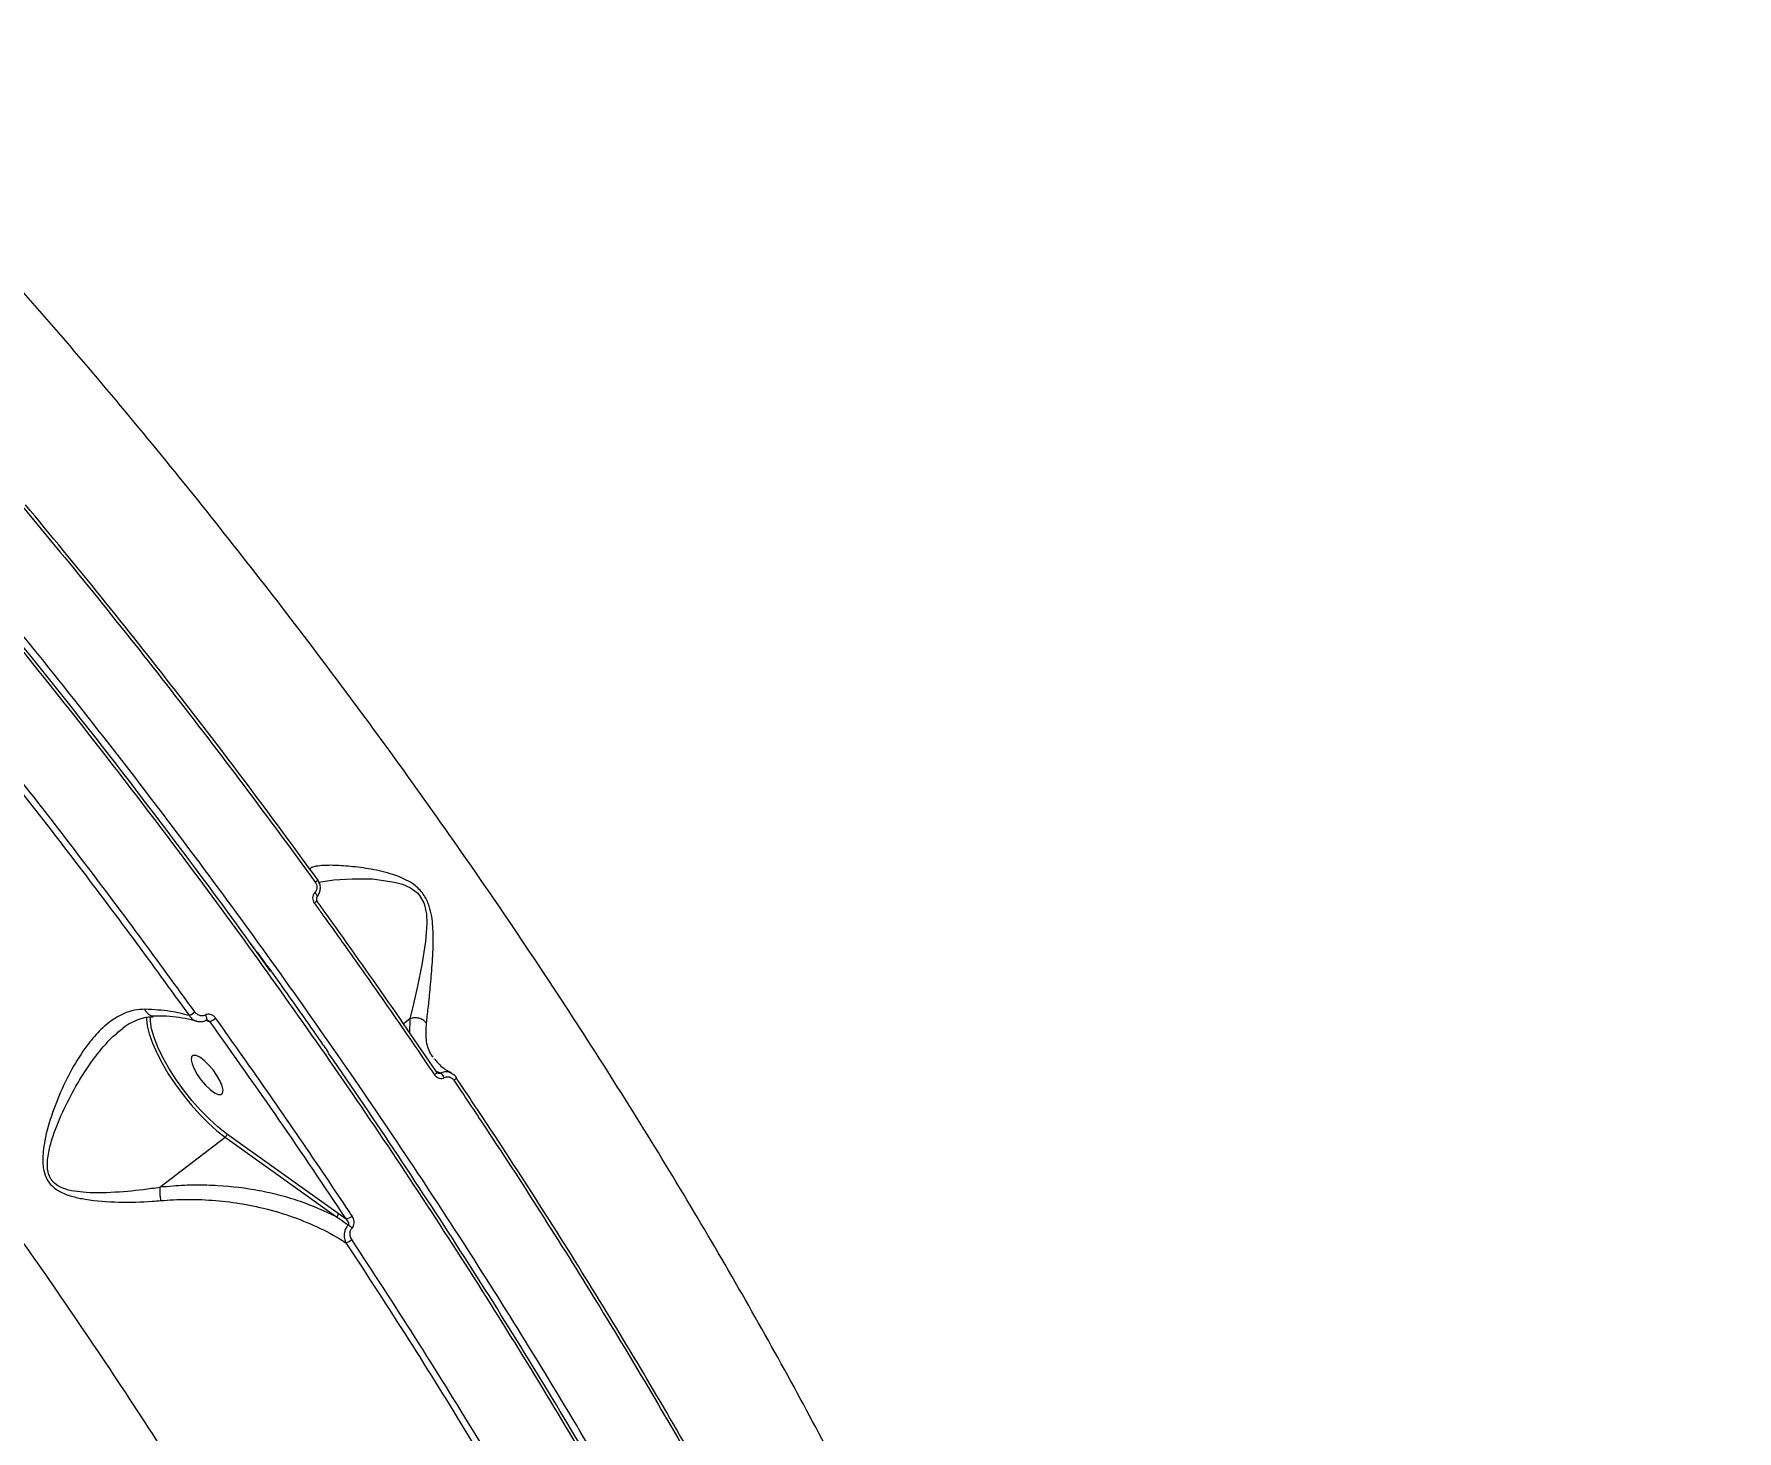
# Model space of a CAD drawing. Header units: millimetres. Extents: x -4335 to 4318, y -3792 to 3101.
# Drawn here: x 2109.9 to 2427.1, y -63.9 to 196.3 of the extents above; entities that cross this region are included whole.
import ezdxf

# ---------------------------------------------------------------- set-up
doc = ezdxf.new("R2010")
doc.units = ezdxf.units.MM
for name, color, linetype in [('DIKOM_ЗОНА', 80, 'Continuous'), ('DIKOM_ОБЪЕКТ', 7, 'Continuous'), ('DIKOM_РАЗМЕР_ОБЪЕКТА', 7, 'Continuous')]:
    doc.layers.add(name, color=color, linetype=linetype)
doc.styles.add('style1', font='arial.ttf', dxfattribs={"width": 0.8})
doc.dimstyles.new('1-50', dxfattribs={"dimtxt": 300, "dimasz": 200, "dimexe": 100, "dimexo": 0, "dimgap": 100, "dimtad": 1, "dimtxsty": 'style1', "dimcen": 200, "dimclrd": 7, "dimclre": 7, "dimclrt": 7, "dimadec": 1, "dimazin": 2, "dimtfac": 1, "dimtmove": 0, "dimatfit": 2, "dimfxl": 0, "dimlwd": 25, "dimlwe": 18, "dimarcsym": 0})

# ---------------------------------------------------------------- blocks, each defined once
blk = doc.blocks.new('*D2')
at = {"layer": 'Defpoints', "color": 0, "transparency": 16777216}
for p in [(2711.72, 601.17), (-2007.01, 181.47), (-2007.01, -2298.93)]:
    blk.add_point(p, dxfattribs=at)
at = {"layer": 'DIKOM_РАЗМЕР_ОБЪЕКТА', "color": 7, "lineweight": 18, "transparency": 16777216}
for p, q in [((2711.72, 601.17), (2711.72, -2398.93)), ((-2007.01, 181.47), (-2007.01, -2398.93))]:
    blk.add_line(p, q, dxfattribs=at)
at = {"layer": 'DIKOM_РАЗМЕР_ОБЪЕКТА', "color": 7, "lineweight": 25, "transparency": 16777216}
blk.add_line((2511.72, -2298.93), (-1807.01, -2298.93), dxfattribs=at)
at = {"layer": 'DIKOM_РАЗМЕР_ОБЪЕКТА', "color": 7, "transparency": 16777216}
for points in [[(-1807.01, -2265.6), (-1807.01, -2332.27), (-2007.01, -2298.93)], [(2511.72, -2265.6), (2511.72, -2332.27), (2711.72, -2298.93)]]:
    blk.add_solid(points, dxfattribs=at)
at = {"layer": 'DIKOM_РАЗМЕР_ОБЪЕКТА', "color": 7, "transparency": 16777216, "insert": (-22.56, -2045.76), "char_height": 300, "attachment_point": 5, "style": 'style1'}
blk.add_mtext('4750', dxfattribs=at)

msp = doc.modelspace()

# ---------------------------------------------------------------- linework, layer by layer
at = {"layer": 'DIKOM_ЗОНА', "color": 3, "lineweight": 15}
msp.add_lwpolyline([(1629.814, 3100.338, -0.4205658), (4317.777, 469.92), (4317.777, -16.224, -0.4142136), (1317.777, -3016.224), (-2004.986, -3016.224, -0.4142136), (-3504.986, -1516.224), (-3504.986, 1600.338, -0.4142136), (-2004.986, 3100.338), (1629.814, 3100.338)], format="xyb", dxfattribs=at)
at = {"layer": 'DIKOM_ОБЪЕКТ', "color": 7, "linetype": 'Continuous', "lineweight": 15}
for p, q in [((2150.144, 26.923), (2153.868, 21.689)), ((2179.885, 12.841), (2178.669, 11.907)), ((2179.885, 12.841), (2179.819, 10.237)), ((2141.972, 12.539), (2142.628, 12.291)), ((2184.479, 5.245), (2184.385, 5.386)), ((2133.324, -18.556), (2145.495, -9.211)), ((2145.495, -9.211), (2166.244, -24.057)), ((2166.504, -23.425), (2145.755, -8.579)), ((2167.99, -24.495), (2166.504, -23.425))]:
    msp.add_line(p, q, dxfattribs=at)
at = {"layer": 'DIKOM_ОБЪЕКТ', "color": 7, "linetype": 'Continuous', "lineweight": 15, "flags": 128}
for points in [[(2162.259, 38.297), (2162.394, 38.402), (2162.513, 38.499), (2162.612, 38.584), (2162.687, 38.654), (2162.737, 38.707), (2162.759, 38.741), (2162.753, 38.754), (2162.718, 38.747)], [(2162.939, 38.301), (2165.707, 38.739), (2169.158, 38.933), (2172.939, 38.876), (2177.04, 38.308), (2178.531, 37.89), (2179.997, 37.234), (2181.34, 36.21), (2181.691, 35.808), (2182.476, 34.416), (2182.603, 34.059), (2182.964, 32.321), (2183.041, 30.585), (2182.79, 27.213), (2182.103, 22.866), (2181.297, 18.893), (2180.573, 15.617), (2179.894, 12.848), (2179.894, 12.846), (2179.894, 12.846)], [(2162.166, 36.347), (2162.297, 36.201), (2162.411, 36.056), (2162.501, 35.917), (2162.566, 35.79), (2162.602, 35.681), (2162.607, 35.593), (2162.582, 35.531), (2162.576, 35.523)], [(2130.844, 13.089), (2130.84, 12.838), (2130.969, 11.528), (2131.331, 10.013), (2131.918, 8.326), (2132.719, 6.503), (2133.715, 4.584), (2134.886, 2.612), (2136.205, 0.627), (2137.644, -1.326), (2139.172, -3.205), (2140.755, -4.97), (2142.36, -6.582), (2143.952, -8.006), (2145.495, -9.211)], [(2145.755, -8.579), (2144.174, -7.339), (2142.543, -5.864), (2140.901, -4.191), (2139.289, -2.359), (2137.745, -0.413), (2136.307, 1.6), (2135.008, 3.632), (2133.882, 5.633), (2132.955, 7.555), (2132.248, 9.352), (2131.78, 10.98), (2131.562, 12.4), (2131.56, 13.245)], [(2141.803, 13.534), (2141.904, 13.317), (2141.981, 13.106), (2142.029, 12.913), (2142.044, 12.75), (2142.028, 12.626), (2141.979, 12.549), (2141.961, 12.537)], [(2144.687, -1.287), (2145.002, -1.019), (2145.084, -0.478), (2144.925, 0.294), (2144.538, 1.234), (2143.955, 2.265), (2143.223, 3.305), (2142.401, 4.269), (2141.556, 5.078), (2140.756, 5.668), (2140.066, 5.99), (2139.542, 6.018), (2139.227, 5.751), (2139.145, 5.21), (2139.304, 4.438), (2139.691, 3.498), (2140.274, 2.466), (2141.006, 1.427), (2141.828, 0.463), (2142.673, -0.346), (2143.473, -0.936), (2144.163, -1.258), (2144.687, -1.287)], [(2184.464, 2.406), (2184.602, 2.517), (2184.722, 2.622), (2184.817, 2.717), (2184.885, 2.797), (2184.923, 2.861), (2184.929, 2.906), (2184.924, 2.916)], [(2184.924, 2.916), (2184.904, 2.929), (2184.847, 2.931)], [(2188.079, 1.378), (2188.213, 1.485), (2188.328, 1.587), (2188.422, 1.68), (2188.49, 1.76), (2188.531, 1.825), (2188.543, 1.873), (2188.537, 1.89)]]:
    msp.add_lwpolyline(points, dxfattribs=at)
at = {"layer": 'DIKOM_ОБЪЕКТ', "color": 7, "linetype": 'Continuous', "lineweight": 15}
for centre, radius, start, end in [((2161.469, 35.56), 1.304, 297.64873, 327.71698), ((2135.52, 19.526), 6.935, 298.29697, 308.59542), ((2139.95, 17.611), 5.956, 296.72103, 308.9814), ((2184.632, 1.19), 1.798, 22.79951, 57.35546), ((2145.134, -8.693), 0.631, 304.90144, 10.40833), ((2165.883, -23.539), 0.631, 304.8991, 10.40972), ((2167.161, -21.582), 3.028, 285.88054, 310.24273), ((2167.089, -25.894), 3.124, 286.62294, 309.74935), ((2166.819, -28.108), 3.011, 40.64652, 58.00413)]:
    msp.add_arc(centre, radius, start, end, dxfattribs=at)
for points, knots in [([(2097.76, 491.96), (2101.789, 491.465), (2112.643, 490.133), (2130.7, 487.452), (2151.959, 483.774), (2173.745, 479.452), (2195.993, 474.484), (2218.637, 468.87), (2241.179, 462.733), (2263.543, 456.108), (2285.661, 449.037), (2307.892, 441.405), (2330.163, 433.215), (2352.396, 424.483), (2374.1, 415.399), (2395.215, 406.005), (2415.691, 396.345), (2435.864, 386.262), (2455.647, 375.774), (2474.961, 364.907), (2493.381, 353.9), (2510.865, 342.797), (2527.392, 331.637), (2543.231, 320.239), (2558.296, 308.635), (2572.514, 296.858), (2585.573, 285.17), (2597.455, 273.608), (2608.169, 262.207), (2617.888, 250.78), (2626.537, 239.368), (2634.056, 228.01), (2640.018, 217.426), (2644.608, 207.613), (2648.034, 198.547), (2650.519, 189.671), (2652.05, 181.706), (2652.321, 176.819), (2652.436, 174.729)], [0, 0, 0, 0, 0.0167774, 0.0451999, 0.0736439, 0.1020662, 0.1313142, 0.1605858, 0.1898337, 0.2182561, 0.2467001, 0.2751225, 0.3043703, 0.333642, 0.3628899, 0.3913121, 0.4197563, 0.4481785, 0.4774264, 0.5066982, 0.5359458, 0.5643683, 0.5928125, 0.6212346, 0.6504826, 0.6797542, 0.709002, 0.7374242, 0.7658684, 0.7942906, 0.8235384, 0.8528101, 0.8820579, 0.9067953, 0.9315616, 0.9563279, 0.9813288, 1, 1, 1, 1]), ([(2098.259, 492.455), (2099.672, 492.292), (2104.476, 491.738), (2112.792, 490.633), (2123.175, 489.148), (2133.631, 487.509), (2144.13, 485.732), (2154.675, 483.812), (2165.269, 481.752), (2175.916, 479.55), (2186.62, 477.206), (2197.383, 474.719), (2208.208, 472.088), (2219.099, 469.314), (2230.059, 466.393), (2241.078, 463.329), (2252.12, 460.133), (2263.139, 456.816), (2274.105, 453.387), (2285.014, 449.849), (2295.869, 446.2), (2306.676, 442.439), (2317.437, 438.566), (2328.157, 434.579), (2338.836, 430.476), (2349.479, 426.258), (2360.089, 421.922), (2370.664, 417.469), (2381.176, 412.911), (2391.58, 408.265), (2401.841, 403.549), (2411.947, 398.767), (2421.902, 393.919), (2431.712, 389.001), (2441.381, 384.012), (2450.91, 378.952), (2460.302, 373.818), (2469.561, 368.61), (2478.688, 363.325), (2487.685, 357.962), (2496.534, 352.532), (2505.203, 347.055), (2513.653, 341.553), (2521.872, 336.036), (2529.86, 330.503), (2537.624, 324.951), (2545.165, 319.379), (2552.485, 313.784), (2559.588, 308.167), (2566.475, 302.524), (2573.146, 296.854), (2579.606, 291.155), (2585.844, 285.434), (2591.841, 279.711), (2597.569, 274.008), (2603.016, 268.339), (2608.179, 262.706), (2613.062, 257.107), (2617.668, 251.54), (2621.997, 246.002), (2626.051, 240.492), (2629.831, 235.009), (2633.337, 229.552), (2636.57, 224.117), (2639.528, 218.709), (2642.204, 213.342), (2644.583, 208.037), (2646.657, 202.812), (2648.425, 197.672), (2649.888, 192.616), (2651.051, 187.64), (2651.899, 182.748), (2652.417, 178.539), (2652.527, 175.996), (2652.569, 175.026)], [0, 0, 0, 0, 0.0059275, 0.0201443, 0.0343646, 0.0485132, 0.0625965, 0.0766305, 0.0906312, 0.1046148, 0.1185969, 0.1325907, 0.1466101, 0.1606706, 0.1747885, 0.1889797, 0.2032019, 0.2173711, 0.2314701, 0.2455152, 0.2595225, 0.2735077, 0.2874871, 0.3014752, 0.3154839, 0.3295295, 0.3436277, 0.3577947, 0.3720187, 0.3862177, 0.4003368, 0.4143973, 0.4284155, 0.4424071, 0.456388, 0.4703747, 0.4843776, 0.4984127, 0.5124958, 0.5266428, 0.5408619, 0.5550791, 0.5692234, 0.5833046, 0.5973387, 0.611342, 0.6253304, 0.6393198, 0.6533225, 0.667353, 0.6814268, 0.6955606, 0.7097696, 0.723997, 0.738174, 0.7522836, 0.7663417, 0.7803644, 0.7943677, 0.8083671, 0.8223767, 0.8364088, 0.850479, 0.864603, 0.8787961, 0.8930343, 0.9072424, 0.9213724, 0.9354405, 0.9494616, 0.9634497, 0.9774196, 0.9913856, 1, 1, 1, 1]), ([(2145.511, 415.358), (2151.352, 414.257), (2163.042, 412.053), (2180.799, 408.209), (2198.663, 403.987), (2216.848, 399.293), (2235.318, 394.126), (2254.033, 388.478), (2272.69, 382.438), (2291.857, 375.809), (2311.483, 368.548), (2331.504, 360.63), (2351.244, 352.315), (2370.611, 343.64), (2389.514, 334.648), (2407.868, 325.375), (2425.634, 315.831), (2442.796, 306.04), (2459.326, 296.024), (2475.146, 285.832), (2490.182, 275.51), (2504.367, 265.099), (2517.663, 254.616), (2530.067, 244.08), (2541.56, 233.516), (2552.089, 222.974), (2561.604, 212.504), (2570.219, 201.945), (2577.838, 191.333), (2584.389, 180.703), (2589.723, 170.272), (2593.773, 160.087), (2596.65, 150.152), (2597.483, 143.806), (2597.899, 140.634)], [0, 0, 0, 0, 0.0277664, 0.0555663, 0.0833659, 0.1111323, 0.1400373, 0.1689801, 0.1979226, 0.2268277, 0.2586375, 0.2905481, 0.32251, 0.3544717, 0.3863818, 0.4181913, 0.4498952, 0.4816999, 0.5135555, 0.5454109, 0.5772151, 0.6089189, 0.6405475, 0.6722757, 0.7040551, 0.7358343, 0.7675625, 0.7991908, 0.8325938, 0.8660265, 0.8994295, 0.932943, 0.9664864, 1, 1, 1, 1]), ([(2295.347, -332.233), (2295.84, -330.516), (2297.179, -325.857), (2298.649, -317.454), (2299.526, -306.808), (2299.521, -295.251), (2298.653, -282.855), (2296.918, -269.671), (2294.317, -255.736), (2290.835, -241.057), (2286.497, -225.674), (2281.321, -209.64), (2275.336, -193.031), (2268.566, -175.924), (2261.027, -158.367), (2252.714, -140.381), (2243.658, -122.005), (2233.893, -103.299), (2223.466, -84.35), (2212.424, -65.248), (2200.939, -46.284), (2189.045, -27.496), (2176.794, -8.913), (2164.075, 9.647), (2150.944, 28.105), (2137.457, 46.379), (2123.474, 64.646), (2108.996, 82.863), (2094.04, 100.99), (2078.836, 118.746), (2063.454, 136.051), (2047.965, 152.823), (2032.419, 169.004), (2016.839, 184.554), (2001.252, 199.462), (1985.706, 213.686), (1970.273, 227.164), (1955.031, 239.815), (1940.976, 250.897), (1932.121, 257.422), (1928.168, 260.334)], [0, 0, 0, 0, 0.0156522, 0.0424894, 0.0694113, 0.0963764, 0.1233415, 0.1502633, 0.1771006, 0.203938, 0.23086, 0.257825, 0.2847901, 0.311712, 0.3385494, 0.3653868, 0.3923086, 0.4192737, 0.4462386, 0.4731606, 0.499998, 0.5258462, 0.55177, 0.5777322, 0.6036945, 0.6296183, 0.6554665, 0.6823039, 0.7092259, 0.736191, 0.7631561, 0.7900781, 0.8169154, 0.8437529, 0.8706749, 0.89764, 0.9246051, 0.9515272, 0.9783645, 1, 1, 1, 1]), ([(2314.878, -245.91), (2314.868, -242.41), (2314.848, -235.399), (2313.803, -223.881), (2312.03, -211.679), (2309.465, -198.775), (2306.139, -185.249), (2302.049, -171.131), (2297.19, -156.435), (2291.584, -141.197), (2285.256, -125.468), (2278.236, -109.323), (2270.558, -92.835), (2262.237, -76.05), (2253.274, -58.989), (2243.697, -41.686), (2233.543, -24.199), (2222.863, -6.61), (2211.704, 10.999), (2200.091, 28.585), (2188.035, 46.115), (2175.565, 63.564), (2162.73, 80.87), (2149.59, 97.952), (2136.207, 114.733), (2122.61, 131.17), (2108.817, 147.229), (2094.857, 162.891), (2080.784, 178.099), (2066.665, 192.783), (2052.566, 206.881), (2039.574, 219.328), (2027.698, 230.294), (2020.536, 236.617), (2016.955, 239.778)], [0, 0, 0, 0, 0.0315564, 0.0632126, 0.0949195, 0.1266263, 0.1582827, 0.1898394, 0.2213972, 0.2530542, 0.2847621, 0.3164698, 0.3481272, 0.3796851, 0.4112651, 0.4429442, 0.4746741, 0.5064041, 0.5380836, 0.5696638, 0.6012951, 0.6330254, 0.6648064, 0.6965876, 0.7283184, 0.7599501, 0.7916593, 0.8234677, 0.8553269, 0.8871862, 0.9189953, 0.950705, 0.9753526, 1, 1, 1, 1]), ([(2021.618, 177.106), (2024.643, 174.076), (2032.79, 165.913), (2046.045, 152.112), (2061.317, 135.614), (2076.611, 118.445), (2091.873, 100.648), (2107.049, 82.269), (2121.805, 63.711), (2136.1, 45.044), (2149.903, 26.335), (2163.441, 7.281), (2176.653, -12.067), (2189.484, -31.646), (2201.652, -51.026), (2213.131, -70.144), (2223.91, -88.947), (2234.165, -107.74), (2243.836, -126.457), (2252.876, -145.028), (2261.084, -163.046), (2268.453, -180.46), (2274.992, -197.238), (2280.808, -213.651), (2285.849, -229.627), (2290.077, -245.096), (2293.4, -259.72), (2295.828, -273.467), (2297.39, -286.327), (2298.112, -298.51), (2297.954, -309.944), (2296.893, -320.565), (2295.046, -329.75), (2292.524, -337.576), (2290.124, -343.228), (2288.282, -346.134), (2287.675, -347.092)], [0, 0, 0, 0, 0.0177775, 0.0478939, 0.0780336, 0.10815, 0.1391411, 0.1701576, 0.2011488, 0.2312651, 0.2614047, 0.2915211, 0.3225123, 0.3535287, 0.38452, 0.4146364, 0.4447758, 0.4748923, 0.5058834, 0.5368999, 0.567891, 0.5980074, 0.628147, 0.6582634, 0.6892545, 0.720271, 0.7512621, 0.7813784, 0.811518, 0.8416345, 0.8726254, 0.9036418, 0.934633, 0.9608449, 0.9870873, 1, 1, 1, 1]), ([(2151.371, 25.241), (2151.272, 25.382), (2146.595, 31.984), (2136.952, 44.9), (2123.445, 62.614), (2110.617, 78.795), (2098.614, 93.502), (2086.45, 107.961), (2074.012, 122.304), (2061.316, 136.494), (2048.381, 150.482), (2035.387, 164.113), (2026.705, 172.837), (2022.366, 177.197)], [0, 0, 0, 0, 0.0025549, 0.120114, 0.2375771, 0.3311869, 0.424893, 0.5185996, 0.6122089, 0.7091032, 0.8061047, 0.9031059, 1, 1, 1, 1]), ([(2107.707, 108.284), (2112.379, 102.64), (2121.724, 91.352), (2135.489, 73.962), (2149.061, 56.289), (2157.86, 44.294), (2162.259, 38.297)], [0, 0, 0, 0, 0.2485968, 0.4971931, 0.7485967, 1, 1, 1, 1]), ([(2162.718, 38.747), (2158.378, 44.664), (2149.699, 56.499), (2136.213, 74.072), (2122.433, 91.494), (2113.005, 102.885), (2108.291, 108.581)], [0, 0, 0, 0, 0.2485969, 0.4971934, 0.7485969, 1, 1, 1, 1]), ([(2015.766, 85.589), (2019.899, 81.038), (2028.171, 71.931), (2040.419, 57.857), (2052.512, 43.525), (2064.57, 28.743), (2076.559, 13.536), (2088.443, -2.072), (2100.029, -17.831), (2111.658, -34.224), (2123.264, -51.238), (2134.775, -68.841), (2145.797, -86.441), (2156.281, -103.957), (2166.176, -121.305), (2175.436, -138.41), (2184.035, -155.239), (2191.974, -171.769), (2199.245, -187.969), (2205.814, -203.764), (2211.65, -219.079), (2216.723, -233.849), (2221.013, -248.039), (2224.53, -261.637), (2227.272, -274.618), (2229.23, -286.922), (2230.393, -298.491), (2230.754, -309.479), (2230.253, -319.803), (2228.856, -329.396), (2226.577, -338.052), (2223.392, -345.702), (2219.395, -352.422), (2216.008, -356.018), (2214.315, -357.815)], [0, 0, 0, 0, 0.0277665, 0.0555662, 0.0833659, 0.1111323, 0.1400374, 0.1689801, 0.1979227, 0.2268277, 0.2586374, 0.2905482, 0.3225101, 0.3544719, 0.3863819, 0.4181912, 0.4498954, 0.4817, 0.5135556, 0.5454111, 0.5772152, 0.6089191, 0.6405474, 0.672276, 0.7040551, 0.7358343, 0.7675628, 0.7991909, 0.8325939, 0.8660266, 0.8994295, 0.9329431, 0.9664864, 1, 1, 1, 1]), ([(2095.741, 69.892), (2099.425, 65.29), (2106.793, 56.086), (2117.647, 42.027), (2128.357, 27.813), (2135.324, 18.218), (2138.807, 13.42)], [0, 0, 0, 0, 0.2490991, 0.4981996, 0.7490996, 1, 1, 1, 1]), ([(2139.846, 14.106), (2136.38, 18.88), (2129.449, 28.428), (2118.743, 42.64), (2107.841, 56.766), (2100.404, 66.057), (2096.685, 70.703)], [0, 0, 0, 0, 0.2490995, 0.4981994, 0.7491006, 1, 1, 1, 1]), ([(2182.972, 12.045), (2183.08, 12.925), (2183.297, 14.71), (2183.653, 18.236), (2184.017, 22.294), (2184.268, 26.455), (2184.226, 29.893), (2183.899, 32.396), (2183.363, 34.398), (2182.24, 36.475), (2180.563, 37.966), (2178.831, 38.918), (2176.381, 39.894), (2173.062, 40.671), (2169.214, 41.216), (2165.773, 41.464), (2163.295, 41.398), (2161.785, 41.162), (2161.382, 40.866), (2161.233, 40.756)], [0, 0, 0, 0, 0.0738353, 0.1496599, 0.2302611, 0.3124901, 0.3729258, 0.4036266, 0.4351939, 0.4710129, 0.5125008, 0.5424772, 0.5731612, 0.654439, 0.7379994, 0.8209696, 0.9061201, 0.9653359, 1, 1, 1, 1]), ([(2162.259, 38.297), (2162.346, 38.151), (2162.52, 37.858), (2162.589, 37.343), (2162.504, 36.846), (2162.324, 36.52), (2162.191, 36.374), (2162.166, 36.347)], [0, 0, 0, 0, 0.2363533, 0.4725694, 0.7091387, 0.9458561, 1, 1, 1, 1]), ([(2162.528, 35.496), (2162.57, 35.541), (2162.794, 35.785), (2163.1, 36.328), (2163.252, 37.157), (2163.145, 38.015), (2162.86, 38.503), (2162.718, 38.747)], [0, 0, 0, 0, 0.0542379, 0.2910926, 0.5276413, 0.7637334, 1, 1, 1, 1]), ([(2162.166, 36.347), (2162.142, 36.32), (2162.01, 36.175), (2161.831, 35.852), (2161.745, 35.356), (2161.815, 34.843), (2161.987, 34.551), (2162.074, 34.404)], [0, 0, 0, 0, 0.053526, 0.289797, 0.5263575, 0.7631215, 1, 1, 1, 1]), ([(2162.582, 35.52), (2162.554, 35.489), (2162.497, 35.428), (2162.456, 35.274), (2162.461, 35.11), (2162.503, 34.965), (2162.555, 34.893), (2162.575, 34.866)], [0, 0, 0, 0, 0.2415028, 0.4706585, 0.6684847, 0.8735948, 1, 1, 1, 1]), ([(2162.074, 34.404), (2162.463, 33.866), (2164.407, 31.173), (2169.171, 24.513), (2176.293, 14.39), (2181.739, 6.403), (2184.464, 2.406)], [0, 0, 0, 0, 0.0507676, 0.2538478, 0.6266944, 1, 1, 1, 1]), ([(2184.847, 2.931), (2181.206, 8.265), (2173.916, 18.946), (2166.316, 29.547), (2162.512, 34.854)], [0, 0, 0, 0, 0.4994502, 1, 1, 1, 1]), ([(2151.443, 25.245), (2153.121, 22.917), (2157.019, 17.509), (2161.424, 11.277), (2164.122, 7.37), (2164.677, 6.566)], [0, 0, 0, 0, 0.3750646, 0.871421, 1, 1, 1, 1]), ([(2130.537, 14.615), (2129.885, 14.583), (2128.517, 14.515), (2126.515, 13.834), (2124.294, 12.59), (2121.991, 10.61), (2119.397, 7.537), (2116.842, 3.508), (2114.511, -1.381), (2112.57, -6.517), (2111.538, -11.076), (2111.439, -14.566), (2112.023, -16.793), (2113.184, -18.424), (2114.976, -19.581), (2117.109, -20.333), (2120.689, -21.037), (2125.659, -21.411), (2130.368, -21.269), (2132.934, -21.071), (2133.46, -21.031)], [0, 0, 0, 0, 0.0399739, 0.0838377, 0.1277327, 0.1889348, 0.2502305, 0.335039, 0.4199813, 0.5024359, 0.5846121, 0.6297424, 0.6580819, 0.6869132, 0.718, 0.7532856, 0.7887203, 0.8822415, 0.975869, 1, 1, 1, 1]), ([(2132.047, 13.158), (2131.761, 13.155), (2130.93, 13.145), (2129.58, 12.811), (2128.001, 12.13), (2126.942, 11.531), (2126.438, 11.11), (2126.434, 11.106)], [0, 0, 0, 0, 0.1475276, 0.4279519, 0.7164632, 0.9979429, 1, 1, 1, 1]), ([(2138.807, 13.42), (2137.663, 13.722), (2135.179, 14.379), (2132.164, 14.532), (2130.537, 14.615)], [0, 0, 0, 0, 0.4604878, 1, 1, 1, 1]), ([(2132.019, 13.356), (2132.01, 13.355), (2131.813, 13.31), (2131.416, 13.485), (2130.928, 13.876), (2130.658, 14.321), (2130.553, 14.576), (2130.537, 14.615)], [0, 0, 0, 0, 0.0146785, 0.3365645, 0.658423, 0.948029, 1, 1, 1, 1]), ([(2140.168, 12.368), (2140.146, 12.376), (2139.522, 12.596), (2138.064, 12.894), (2135.786, 13.222), (2133.755, 13.367), (2132.435, 13.341), (2132.022, 13.333)], [0, 0, 0, 0, 0.0102852, 0.2975673, 0.5835539, 0.8694032, 1, 1, 1, 1]), ([(2138.807, 13.42), (2138.868, 13.331), (2139.093, 13.005), (2139.543, 12.592), (2139.99, 12.448), (2140.175, 12.389)], [0, 0, 0, 0, 0.1794288, 0.6600908, 1, 1, 1, 1]), ([(2141.803, 13.534), (2141.656, 13.475), (2141.364, 13.357), (2140.87, 13.39), (2140.388, 13.575), (2140.047, 13.847), (2139.889, 14.051), (2139.846, 14.106)], [0, 0, 0, 0, 0.2169149, 0.4335069, 0.6619911, 0.9080914, 1, 1, 1, 1]), ([(2143.697, 12.981), (2143.656, 13.035), (2143.505, 13.231), (2143.177, 13.495), (2142.712, 13.676), (2142.232, 13.708), (2141.946, 13.592), (2141.803, 13.534)], [0, 0, 0, 0, 0.0918895, 0.335565, 0.5630628, 0.7814536, 1, 1, 1, 1]), ([(2169.118, -23.893), (2168.756, -23.349), (2166.949, -20.626), (2161.906, -13.106), (2153.859, -1.335), (2147.086, 8.206), (2143.697, 12.981)], [0, 0, 0, 0, 0.0441414, 0.220713, 0.6100129, 1, 1, 1, 1]), ([(2179.894, 12.846), (2179.892, 12.845), (2179.889, 12.844), (2179.887, 12.842), (2179.885, 12.841)], [0, 0, 0, 0, 0.4067993, 1, 1, 1, 1]), ([(2182.972, 12.045), (2182.943, 12.08), (2182.757, 12.298), (2182.309, 12.658), (2181.548, 12.966), (2180.689, 13.061), (2180.159, 12.918), (2179.894, 12.846)], [0, 0, 0, 0, 0.0429181, 0.2680014, 0.5119822, 0.7559985, 1, 1, 1, 1]), ([(2133.318, -18.564), (2133.316, -18.565), (2132.801, -18.647), (2130.309, -19.027), (2125.722, -19.514), (2120.889, -19.671), (2117.381, -19.323), (2115.351, -18.851), (2113.736, -17.984), (2112.998, -17.046), (2112.531, -16.04), (2112.233, -14.441), (2112.536, -12.064), (2113.233, -9.462), (2114.46, -6.117), (2116.346, -2.028), (2119.029, 2.674), (2121.808, 6.546), (2124.309, 9.391), (2125.822, 10.574), (2126.461, 11.073)], [0, 0, 0, 0, 0.0001046, 0.0288352, 0.138988, 0.2515464, 0.2915961, 0.3323847, 0.3659462, 0.3906569, 0.3963102, 0.4268045, 0.477721, 0.5257835, 0.5739045, 0.6724646, 0.7730175, 0.8757572, 0.9475398, 1, 1, 1, 1]), ([(2141.956, 12.545), (2141.932, 12.529), (2141.679, 12.358), (2141.093, 12.254), (2140.484, 12.237), (2140.197, 12.368), (2140.162, 12.384)], [0, 0, 0, 0, 0.0479289, 0.4933424, 0.9375561, 1, 1, 1, 1]), ([(2142.252, 12.531), (2142.208, 12.546), (2142.107, 12.58), (2142.016, 12.567), (2141.974, 12.54), (2141.964, 12.534)], [0, 0, 0, 0, 0.3728037, 0.8450449, 1, 1, 1, 1]), ([(2142.252, 12.531), (2142.288, 12.518), (2142.403, 12.478), (2142.526, 12.387), (2142.606, 12.312), (2142.628, 12.291)], [0, 0, 0, 0, 0.2471434, 0.7911419, 1, 1, 1, 1]), ([(2142.628, 12.291), (2146.955, 6.19), (2155.621, -6.029), (2163.863, -18.333), (2167.99, -24.495)], [0, 0, 0, 0, 0.4992725, 1, 1, 1, 1]), ([(2184.19, 5.677), (2184.048, 5.878), (2183.377, 6.832), (2182.801, 8.906), (2182.915, 10.991), (2182.972, 12.045)], [0, 0, 0, 0, 0.1171114, 0.5537076, 1, 1, 1, 1]), ([(2224.682, -89.281), (2221.047, -82.86), (2213.78, -70.023), (2202.187, -50.757), (2190.192, -31.608), (2177.731, -12.638), (2169.186, 0.094), (2164.689, 6.443), (2164.636, 6.518)], [0, 0, 0, 0, 0.2030678, 0.4059705, 0.6031455, 0.8004724, 0.9976481, 1, 1, 1, 1]), ([(2184.518, 5.317), (2184.802, 4.954), (2185.331, 4.278), (2186.373, 3.438), (2187.224, 3.001), (2187.617, 2.799)], [0, 0, 0, 0, 0.3842753, 0.7159246, 1, 1, 1, 1]), ([(2184.464, 2.406), (2184.499, 2.358), (2184.635, 2.171), (2184.939, 1.912), (2185.388, 1.732), (2185.863, 1.706), (2186.147, 1.826), (2186.289, 1.887)], [0, 0, 0, 0, 0.0825784, 0.3217255, 0.5513171, 0.7755886, 1, 1, 1, 1]), ([(2185.602, 2.704), (2185.56, 2.72), (2185.282, 2.828), (2185.01, 2.938), (2184.778, 3.032)], [0, 0, 0, 0, 0.1507361, 1, 1, 1, 1]), ([(2184.929, 2.92), (2184.952, 2.886), (2185.014, 2.794), (2185.112, 2.725), (2185.167, 2.711), (2185.18, 2.707)], [0, 0, 0, 0, 0.3181766, 0.8370223, 1, 1, 1, 1]), ([(2185.602, 2.704), (2185.557, 2.686), (2185.506, 2.666), (2185.392, 2.655), (2185.29, 2.66), (2185.208, 2.696), (2185.18, 2.708)], [0, 0, 0, 0, 0.33287, 0.3839892, 0.7962194, 1, 1, 1, 1]), ([(2187.5, 2.749), (2187.352, 2.818), (2186.98, 2.993), (2186.3, 2.997), (2185.835, 2.802), (2185.602, 2.704)], [0, 0, 0, 0, 0.2476272, 0.6230071, 1, 1, 1, 1]), ([(2186.289, 1.887), (2186.43, 1.947), (2186.711, 2.066), (2187.178, 2.04), (2187.618, 1.862), (2187.913, 1.609), (2188.045, 1.426), (2188.079, 1.378)], [0, 0, 0, 0, 0.2256401, 0.4513496, 0.6801846, 0.917606, 1, 1, 1, 1]), ([(2187.498, 2.744), (2187.645, 2.677), (2188.049, 2.494), (2188.408, 2.161), (2188.531, 1.895), (2188.534, 1.888)], [0, 0, 0, 0, 0.3605084, 0.9846959, 1, 1, 1, 1]), ([(2188.079, 1.378), (2190.027, -1.531), (2195.723, -10.041), (2204.883, -24.173), (2215.422, -41.031), (2225.586, -57.895), (2231.984, -69.08), (2235.183, -74.673)], [0, 0, 0, 0, 0.1144537, 0.334765, 0.5550757, 0.7775368, 1, 1, 1, 1]), ([(2235.472, -73.971), (2232.311, -68.445), (2225.991, -57.393), (2215.891, -40.623), (2205.348, -23.749), (2196.141, -9.539), (2190.421, -0.993), (2188.478, 1.91)], [0, 0, 0, 0, 0.2203108, 0.4406217, 0.6630834, 0.8855451, 1, 1, 1, 1]), ([(2133.318, -18.564), (2133.304, -18.786), (2133.277, -19.229), (2133.323, -20.06), (2133.398, -20.672), (2133.452, -20.983), (2133.46, -21.031)], [0, 0, 0, 0, 0.3157555, 0.6314681, 0.9437655, 1, 1, 1, 1]), ([(2133.324, -18.556), (2133.323, -18.557), (2133.321, -18.559), (2133.319, -18.562), (2133.318, -18.564), (2133.318, -18.564)], [0, 0, 0, 0, 0.431157, 0.7833787, 1, 1, 1, 1]), ([(2166.244, -24.057), (2164.05, -23.04), (2160.735, -21.503), (2155.777, -20.043), (2150.731, -18.903), (2145.437, -18.246), (2140.005, -18.109), (2136.386, -18.243), (2134.146, -18.472), (2133.324, -18.556)], [0, 0, 0, 0, 0.2355374, 0.3560347, 0.4765252, 0.7016564, 0.8172939, 0.9329147, 1, 1, 1, 1]), ([(2133.46, -21.031), (2134.25, -20.97), (2136.828, -20.772), (2141.146, -20.777), (2146.303, -21.21), (2151.568, -22.116), (2156.85, -23.549), (2162.032, -25.558), (2165.67, -27.433), (2167.559, -28.621), (2167.982, -28.887)], [0, 0, 0, 0, 0.0601203, 0.1962366, 0.3328173, 0.4690638, 0.6303282, 0.7921145, 0.9534319, 1, 1, 1, 1]), ([(2166.244, -24.057), (2166.455, -24.201), (2167.181, -24.695), (2167.903, -25.198), (2168.414, -25.555)], [0, 0, 0, 0, 0.2912689, 1, 1, 1, 1]), ([(2167.99, -24.495), (2168.089, -24.611), (2168.263, -24.813), (2168.418, -25.115), (2168.472, -25.333), (2168.46, -25.461), (2168.437, -25.521), (2168.421, -25.545), (2168.414, -25.555)], [0, 0, 0, 0, 0.3693854, 0.6444965, 0.8371563, 0.9269707, 0.9711428, 1, 1, 1, 1]), ([(2169.103, -26.147), (2169.127, -26.122), (2169.246, -25.993), (2169.418, -25.685), (2169.519, -25.166), (2169.455, -24.521), (2169.238, -24.117), (2169.118, -23.893)], [0, 0, 0, 0, 0.0440779, 0.2245632, 0.4337835, 0.6875241, 1, 1, 1, 1]), ([(2168.414, -25.555), (2168.382, -25.588), (2168.195, -25.786), (2167.899, -26.24), (2167.652, -27.003), (2167.624, -27.882), (2167.796, -28.521), (2167.956, -28.835), (2167.982, -28.887)], [0, 0, 0, 0, 0.0395173, 0.2326523, 0.4437497, 0.6867431, 0.9479548, 1, 1, 1, 1]), ([(2169.086, -28.296), (2168.967, -28.072), (2168.758, -27.68), (2168.703, -27.06), (2168.805, -26.573), (2168.972, -26.287), (2169.084, -26.167), (2169.103, -26.147)], [0, 0, 0, 0, 0.3277251, 0.5739116, 0.7796496, 0.9628015, 1, 1, 1, 1]), ([(2213.039, -100.56), (2209.696, -94.63), (2203.012, -82.769), (2192.247, -64.734), (2180.998, -46.562), (2173.057, -34.384), (2169.086, -28.296)], [0, 0, 0, 0, 0.2485963, 0.4971935, 0.7485971, 1, 1, 1, 1]), ([(2167.982, -28.887), (2171.9, -34.894), (2179.736, -46.909), (2190.927, -64.973), (2201.717, -83.036), (2208.463, -95.004), (2211.836, -100.988)], [0, 0, 0, 0, 0.2485972, 0.4971941, 0.7485981, 1, 1, 1, 1])]:
    msp.add_open_spline(points, degree=3, knots=knots, dxfattribs=at)

# ---------------------------------------------------------------- dimensions: what is measured, and where the dimension line sits
at = {"layer": 'DIKOM_РАЗМЕР_ОБЪЕКТА'}
dim = msp.add_linear_dim(base=(-2007.007, -2298.934), p1=(2711.721, 601.173), p2=(-2007.007, 181.474), text='4750', dimstyle='1-50', dxfattribs=at)
dim.commit()
dim.dimension.update_dxf_attribs({"geometry": '*D2', "text_midpoint": (-22.564, -2298.934), "dimtype": 160})

doc.saveas('drawing.dxf')
